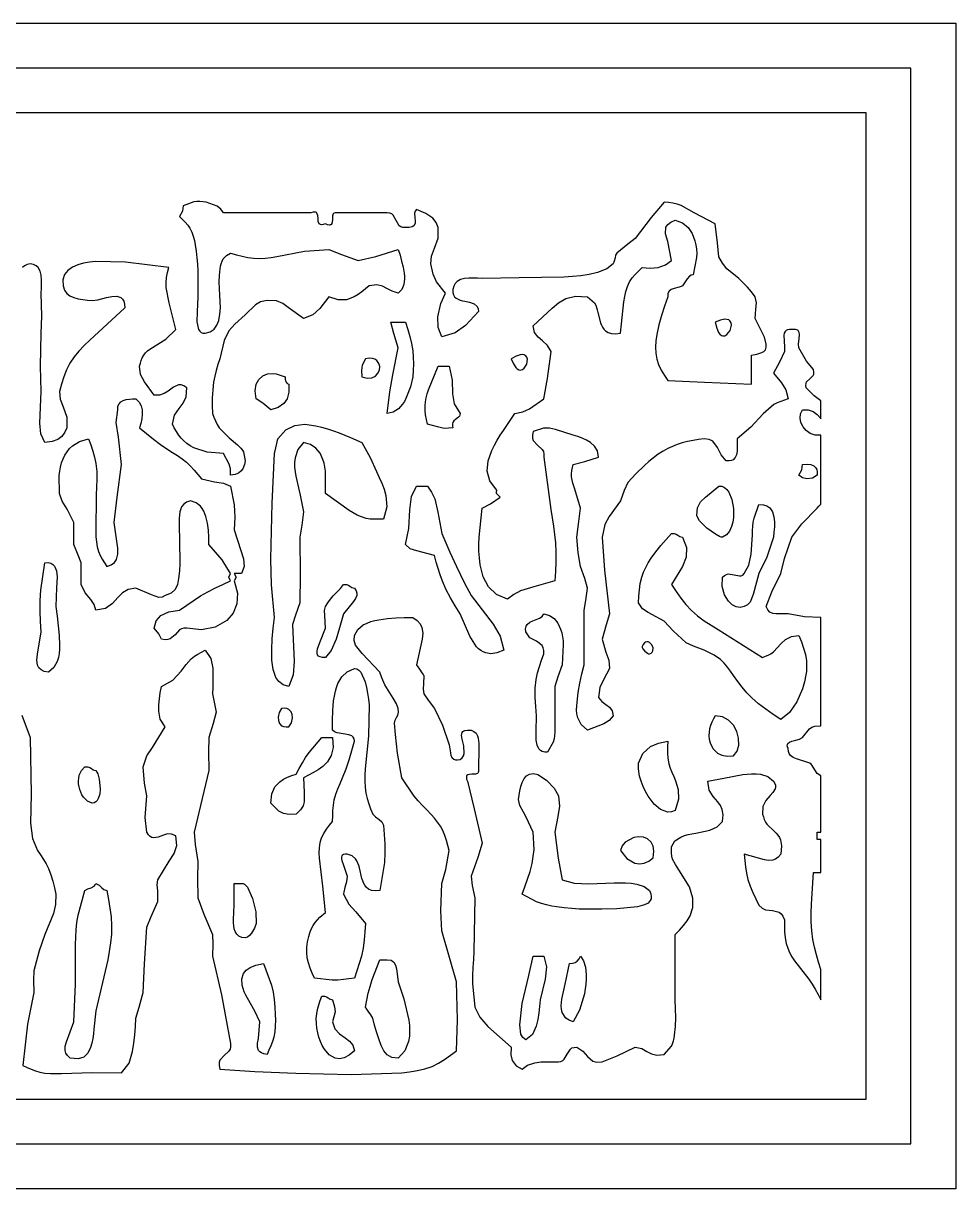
# Model space of a CAD drawing. Extents: x -1323 to 1705, y -706 to 926.
# Drawn here: x 464 to 505.6, y 18.7 to 70.7 of the extents above; entities that cross this region are included whole.
import ezdxf

# ---------------------------------------------------------------- set-up
doc = ezdxf.new("R2010")
doc.units = 0
doc.layers.add('CAMADA_1', color=7, linetype='CONTINUOUS')

msp = doc.modelspace()

# ---------------------------------------------------------------- linework, layer by layer
at = {"layer": 'CAMADA_1'}
for points in [[(375.5961, 70.6705), (505.5961, 70.6705), (505.5961, 18.6705), (375.5961, 18.6705), (375.5961, 70.6705)], [(503.5961, 20.6704), (503.5961, 68.6705), (377.596, 68.6705), (377.596, 20.6704), (503.5961, 20.6704)], [(501.5961, 22.6705), (501.5961, 66.6704), (379.596, 66.6704), (379.596, 22.6705), (501.5961, 22.6705)], [(481.0457, 57.3303), (481.148, 57.0153), (481.2421, 56.6992), (481.3199, 56.3812), (481.3731, 56.06), (481.3952, 55.7708), (481.3979, 55.4792), (481.3876, 55.1859), (481.3708, 54.8918), (481.2736, 54.4552), (481.0661, 53.9243), (480.996, 53.8001), (480.917, 53.6816), (480.8276, 53.5711), (480.7265, 53.4709), (480.5004, 53.3266), (480.233, 53.2662), (480.3512, 54.23), (480.4746, 54.9916), (480.7205, 56.1922), (480.5312, 56.8223), (480.3955, 57.3303), (481.0457, 57.3303)], [(494.8633, 57.3303), (494.9327, 57.0612), (495.0159, 56.877), (495.0767, 56.7962), (495.1401, 56.7453), (495.2044, 56.7212), (495.2996, 56.7286), (495.389, 56.7789), (495.5299, 56.9661), (495.5876, 57.1988), (495.5727, 57.3059), (495.5222, 57.3931), (495.4661, 57.4347), (495.3906, 57.4597), (495.294, 57.4649), (495.1065, 57.4286), (494.8633, 57.3303)], [(479.0949, 54.8918), (479.3403, 54.8362), (479.5437, 54.8552), (479.703, 54.9327), (479.8163, 55.0522), (479.8818, 55.197), (479.8976, 55.3509), (479.8616, 55.4974), (479.7722, 55.6198), (479.682, 55.6802), (479.5665, 55.7176), (479.4252, 55.7274), (479.2576, 55.7046), (479.1174, 55.4155), (479.0803, 55.1795), (479.0949, 54.8918)], [(485.76, 55.7046), (485.8613, 55.4712), (485.9657, 55.3161), (486.0352, 55.2511), (486.1034, 55.2135), (486.1694, 55.2001), (486.2615, 55.2192), (486.3426, 55.2761), (486.457, 55.463), (486.4843, 55.6801), (486.4564, 55.7747), (486.3961, 55.8466), (486.3361, 55.8769), (486.2592, 55.8895), (486.1641, 55.8816), (485.9854, 55.8248), (485.76, 55.7046)], [(483.4842, 53.2662), (483.475, 53.1941), (483.451, 53.1367), (483.4157, 53.0907), (483.2764, 52.9863), (483.2093, 52.9314), (483.1596, 52.8592), (483.1418, 52.7957), (483.1404, 52.7158), (483.1588, 52.6159), (482.7761, 52.5972), (482.4743, 52.6596), (482.021, 52.7785), (481.9781, 52.986), (481.9419, 53.1935), (481.9191, 53.4007), (481.9164, 53.6076), (481.934, 53.7856), (481.9678, 53.9628), (482.0141, 54.1384), (482.069, 54.312), (482.5088, 55.3794), (482.9964, 55.3794), (483.1307, 54.7477), (483.1358, 54.1381), (483.2121, 53.6858), (483.4842, 53.2662)], [(475.8437, 54.5666), (475.8412, 54.205), (475.7611, 53.921), (475.6115, 53.7065), (475.3571, 53.5318), (475.0309, 53.4288), (474.6853, 53.7202), (474.3808, 53.9163), (474.3405, 54.2736), (474.3849, 54.5625), (474.501, 54.7832), (474.675, 54.9369), (474.8935, 55.0238), (475.143, 55.0449), (475.2805, 55.0263), (475.4154, 54.9909), (475.5487, 54.9442), (475.6812, 54.8918), (475.6755, 54.795), (475.6874, 54.7159), (475.716, 54.6534), (475.7698, 54.5999), (475.8437, 54.5666)], [(473.2428, 45.7883), (473.1616, 45.951), (473.2428, 46.1135), (472.8638, 46.7359), (472.2674, 47.414), (472.2648, 47.7318), (472.2503, 48.0479), (472.2123, 48.3603), (472.139, 48.6672), (472.0962, 48.7894), (472.0436, 48.9074), (471.979, 49.0184), (471.9004, 49.1195), (471.7076, 49.2722), (471.4546, 49.3647), (471.28, 49.3108), (471.1491, 49.2211), (471.0564, 49.0995), (470.9758, 48.8664), (470.9478, 48.585), (470.9668, 47.2514), (470.971, 46.9127), (470.9691, 46.5743), (470.955, 46.2367), (470.9225, 45.9002), (470.8697, 45.6336), (470.7633, 45.4121), (470.5851, 45.2442), (470.3168, 45.1383), (470.182, 45.0647), (470.0352, 45.0543), (469.7137, 45.1617), (469.0162, 45.4632), (468.6684, 45.4059), (468.4123, 45.2565), (468.2094, 45.0542), (467.9663, 44.7812), (467.6661, 44.5657), (467.2281, 44.4877), (467.1574, 44.7354), (466.9978, 44.9565), (466.7555, 45.2515), (466.5778, 45.6258), (466.5729, 46.0373), (466.5778, 46.6011), (466.439, 46.9425), (466.2528, 47.414), (466.252, 47.8698), (466.2528, 48.3894), (465.9432, 48.9856), (465.7215, 49.3498), (465.6025, 49.6898), (465.5935, 50.4936), (465.6151, 50.684), (465.6505, 50.8726), (465.7014, 51.0577), (465.7692, 51.2378), (465.8491, 51.3997), (465.9452, 51.5525), (466.0577, 51.693), (466.1867, 51.8177), (466.5039, 52.0132), (466.9029, 52.1282), (467.0023, 51.8557), (467.0949, 51.582), (467.1737, 51.3061), (467.232, 51.0268), (467.2694, 50.677), (467.2764, 50.3226), (467.2648, 49.9662), (467.2458, 49.61), (467.2224, 47.9844), (467.2333, 47.7569), (467.2544, 47.531), (467.2923, 47.3096), (467.3536, 47.096), (467.4259, 46.925), (467.5138, 46.7597), (467.6121, 46.5982), (467.7156, 46.4386), (467.9131, 46.5111), (468.0542, 46.6149), (468.1466, 46.7459), (468.2107, 46.9829), (468.2081, 47.2551), (468.041, 48.3894), (468.1856, 49.5333), (468.3659, 50.9904), (468.2355, 52.2041), (468.1406, 52.8609), (468.2034, 53.4288), (468.2145, 53.5802), (468.2622, 53.6951), (468.3409, 53.7789), (468.4454, 53.837), (468.5817, 53.8804), (468.7235, 53.9036), (468.8689, 53.9133), (469.0162, 53.9163), (469.1688, 53.7591), (469.2568, 53.5988), (469.2927, 53.4303), (469.2972, 53.2262), (469.2734, 53.0225), (469.2308, 52.8192), (469.1788, 52.6159), (469.4858, 52.3666), (469.7959, 52.1213), (470.1122, 51.8836), (470.4379, 51.6576), (470.6521, 51.5194), (470.8661, 51.3814), (471.0747, 51.2375), (471.2727, 51.0814), (471.4536, 50.9116), (471.623, 50.7285), (471.7846, 50.5365), (471.9424, 50.3401), (472.526, 50.2085), (472.9177, 50.145), (473.2428, 50.015), (473.3986, 49.1882), (473.4192, 48.909), (473.4235, 48.6283), (473.4171, 48.3464), (473.4053, 48.0641), (473.7022, 47.1485), (473.8192, 46.7773), (473.8476, 46.4292), (473.7306, 46.1135), (473.4053, 46.1135), (473.4867, 45.951), (473.4053, 45.7883), (473.5503, 45.2473), (473.5251, 44.7674), (473.356, 44.3577), (473.0702, 44.027), (472.5533, 43.7246), (471.9395, 43.6001), (471.2922, 43.675), (471.1565, 43.6752), (471.0477, 43.6486), (470.9597, 43.6011), (470.7639, 43.3905), (470.5477, 43.2004), (470.444, 43.1687), (470.3148, 43.1625), (470.1541, 43.1876), (470.0375, 43.4284), (469.8291, 43.675), (469.9273, 44.006), (470.1228, 44.2397), (470.491, 44.4175), (470.9668, 44.4877), (471.901, 45.1274), (472.2264, 45.3099), (472.5604, 45.4775), (472.9002, 45.6354), (473.2428, 45.7883)], [(477.4693, 49.6898), (477.4823, 50.5157), (477.4688, 50.6913), (477.4454, 50.8659), (477.41, 51.0381), (477.3604, 51.2065), (477.2318, 51.4842), (477.049, 51.708), (476.8054, 51.8707), (476.494, 51.9656), (476.2399, 51.6503), (476.1174, 51.2835), (476.0954, 51.0772), (476.0961, 50.87), (476.1154, 50.6633), (476.1489, 50.4583), (476.3528, 49.6146), (476.494, 48.877), (476.4199, 48.2733), (476.3315, 47.7392), (476.3515, 46.0427), (476.3315, 44.8132), (476.1346, 44.2605), (476.0064, 43.8377), (476.0741, 42.1899), (476.0392, 41.6054), (475.8437, 41.0742), (475.5919, 41.1576), (475.3999, 41.2953), (475.2604, 41.4807), (475.1343, 41.8329), (475.0862, 42.2539), (475.08, 42.7313), (475.1021, 43.2085), (475.1431, 43.6857), (475.1936, 44.1628), (475.0667, 45.6146), (475.0309, 46.7638), (475.0926, 49.2585), (475.1936, 51.4779), (475.1933, 51.4732), (475.1943, 51.4725), (475.1952, 51.4748), (475.1969, 51.4803), (475.201, 51.4959), (475.212, 51.5403), (475.302, 51.9276), (475.3386, 52.0743), (475.35, 52.1131), (475.3561, 52.1282), (475.7016, 52.5249), (476.1049, 52.7305), (476.5547, 52.7809), (477.0391, 52.7121), (477.3046, 52.6472), (477.5667, 52.5709), (477.8259, 52.4849), (478.0826, 52.3908), (478.5907, 52.1847), (479.0949, 51.9656), (479.4656, 51.2985), (479.7452, 50.6652), (479.8697, 50.408), (479.9864, 50.1479), (480.0871, 49.8824), (480.164, 49.6084), (480.206, 49.0935), (480.0704, 48.5519), (479.8704, 48.5426), (479.6719, 48.5401), (479.4762, 48.5508), (479.2848, 48.5817), (479.0867, 48.6418), (478.8946, 48.7257), (478.7079, 48.8265), (478.526, 48.9377), (477.4693, 49.6898)], [(498.6021, 50.5026), (498.7289, 50.74), (498.7648, 50.9904), (498.964, 50.9999), (499.1331, 50.9795), (499.2676, 50.9243), (499.3428, 50.8573), (499.3937, 50.766), (499.4185, 50.6485), (499.4149, 50.5026), (499.2026, 50.3764), (498.9547, 50.3484), (498.7644, 50.3953), (498.6021, 50.5026)], [(483.9717, 45.1383), (484.951, 43.8639), (485.2731, 43.3196), (485.4348, 42.6998), (485.1272, 42.581), (484.8597, 42.5433), (484.6285, 42.5761), (484.5134, 42.6224), (484.406, 42.6866), (484.3072, 42.765), (484.2181, 42.8541), (483.9221, 43.3176), (483.4842, 44.3254), (483.2638, 44.6784), (483.0522, 45.035), (482.858, 45.399), (482.69, 45.7739), (482.5878, 46.0552), (482.4996, 46.3424), (482.4205, 46.6334), (482.3461, 46.9264), (481.5527, 47.1343), (481.2536, 47.2285), (481.0457, 47.414), (481.1884, 48.136), (481.2334, 48.9559), (481.3156, 49.5532), (481.5333, 50.015), (482.021, 50.015), (482.206, 49.7447), (482.3541, 49.4594), (482.4926, 48.8531), (482.6713, 47.9016), (483.017, 47.0712), (483.3216, 46.4386), (483.6796, 45.6923), (483.9717, 45.1383)], [(494.0505, 48.7144), (494.0716, 49.0532), (494.2098, 49.3111), (494.4263, 49.5209), (495.0259, 50.015), (495.1587, 50.0115), (495.2783, 49.9616), (495.3839, 49.8711), (495.4748, 49.7461), (495.6103, 49.4166), (495.6794, 49.0209), (495.6886, 48.8188), (495.6798, 48.6165), (495.6504, 48.4172), (495.5977, 48.2239), (495.4998, 48.0086), (495.3639, 47.8423), (495.1884, 47.7392), (495.1763, 47.7373), (495.1607, 47.7383), (495.1294, 47.7458), (495.0551, 47.7754), (494.8782, 47.8728), (494.4973, 48.1465), (494.1688, 48.4747), (494.0887, 48.5996), (494.0505, 48.7144)], [(496.1637, 46.1135), (496.3678, 46.4957), (496.469, 46.9806), (496.5273, 47.8437), (496.5344, 48.0334), (496.5451, 48.2229), (496.5646, 48.4108), (496.5979, 48.5957), (496.8139, 49.2022), (497.0156, 49.1883), (497.1749, 49.1352), (497.2962, 49.0488), (497.4178, 48.8696), (497.4809, 48.6484), (497.5051, 48.4232), (497.505, 48.1962), (497.4886, 47.968), (497.4642, 47.7392), (497.1712, 46.8519), (496.8139, 46.1135), (496.5646, 45.1883), (496.4212, 44.8386), (496.3114, 44.7203), (496.1637, 44.6504), (495.986, 44.5991), (495.8, 44.6265), (495.6178, 44.724), (495.4514, 44.8826), (495.2753, 45.1738), (495.178, 45.5369), (495.1884, 45.951), (495.2746, 46.0315), (495.3618, 46.0792), (495.4494, 46.1003), (495.7096, 46.0657), (495.9527, 46.0144), (496.0275, 46.0225), (496.0979, 46.0535), (496.1637, 46.1135)], [(496.9765, 42.3747), (497.1059, 42.4249), (497.232, 42.4794), (497.3515, 42.5424), (497.4611, 42.6183), (497.808, 42.9995), (498.0084, 43.1807), (498.2625, 43.3079), (498.6021, 43.3499), (498.7108, 43.0724), (498.8093, 42.7935), (498.8873, 42.5116), (498.9346, 42.2253), (498.9442, 42.0692), (498.9429, 41.912), (498.9315, 41.7542), (498.911, 41.5965), (498.8459, 41.2834), (498.7548, 40.9775), (498.5053, 40.3924), (498.1764, 39.9201), (497.7893, 39.611), (497.4513, 39.8331), (497.1201, 40.0624), (496.8021, 40.3057), (496.5042, 40.5702), (496.282, 40.8021), (496.0729, 41.0478), (495.8724, 41.3026), (495.6762, 41.562), (495.5456, 41.7574), (495.4092, 41.9469), (495.2611, 42.1243), (495.0954, 42.2837), (494.8126, 42.4798), (494.3756, 42.6998), (493.9031, 42.8776), (493.5627, 43.0249), (492.9937, 43.5672), (492.5875, 44.0004), (491.8744, 44.3772), (491.627, 44.5504), (491.4496, 44.8132), (491.4613, 45.1035), (491.4818, 45.3915), (491.5202, 45.675), (491.5853, 45.9517), (491.6644, 46.1746), (491.764, 46.3909), (491.8801, 46.6004), (492.0088, 46.8027), (492.2178, 47.0922), (492.4413, 47.369), (492.6745, 47.6374), (492.9124, 47.9016), (493.0368, 47.9045), (493.1268, 47.8732), (493.1995, 47.8244), (493.2862, 47.768), (493.4002, 47.7392), (493.5831, 47.2793), (493.5645, 46.8427), (493.4122, 46.4354), (492.9124, 45.6258), (493.1179, 45.3188), (493.3305, 45.019), (493.5572, 44.7336), (493.805, 44.4698), (494.08, 44.2312), (494.3758, 44.0143), (494.6849, 43.8118), (494.9997, 43.6163), (496.9765, 42.3747)], [(465.1147, 41.7243), (464.9234, 41.7533), (464.7824, 41.8164), (464.6855, 41.9094), (464.6265, 42.0278), (464.5956, 42.2558), (464.6195, 42.5201), (464.7898, 43.5126), (464.763, 43.9789), (464.7446, 44.4446), (464.7431, 44.9091), (464.7669, 45.3719), (464.9523, 46.6011), (465.0989, 46.6083), (465.218, 46.5831), (465.3119, 46.5284), (465.3834, 46.4478), (465.4664, 46.237), (465.4966, 45.9678), (465.4788, 45.4794), (465.4401, 44.6504), (465.5007, 44.2214), (465.5536, 43.7915), (465.5911, 43.3597), (465.6055, 42.9251), (465.602, 42.7408), (465.5881, 42.5574), (465.5586, 42.3764), (465.5087, 42.1995), (465.3572, 41.9232), (465.1147, 41.7243)], [(477.4693, 43.675), (477.4507, 44.2535), (477.4388, 44.4732), (477.4693, 44.6504), (477.5815, 44.8126), (477.6974, 44.9714), (477.8209, 45.1234), (477.9557, 45.2651), (478.1504, 45.4519), (478.2821, 45.6258), (478.4063, 45.6287), (478.4963, 45.5972), (478.5691, 45.5486), (478.6557, 45.4922), (478.7698, 45.4632), (478.8387, 45.3493), (478.8704, 45.2429), (478.8702, 45.143), (478.8212, 45.0026), (478.7294, 44.8697), (478.2821, 44.3254), (478.1029, 43.6918), (477.957, 43.1876), (477.7234, 42.6812), (477.4693, 42.3747), (477.3381, 42.3753), (477.2386, 42.3957), (477.1675, 42.4339), (477.1222, 42.488), (477.098, 42.5651), (477.0978, 42.6572), (477.1174, 42.7611), (477.2173, 43.0387), (477.4693, 43.675)], [(486.41, 43.5126), (486.4034, 43.6547), (486.4273, 43.7663), (486.4768, 43.8522), (486.5875, 43.9447), (486.7269, 44.0086), (487.0218, 44.1202), (487.1427, 44.2025), (487.2229, 44.3254), (487.4702, 44.25), (487.6768, 44.1079), (487.8423, 43.9025), (487.9662, 43.6373), (488.0171, 43.4679), (488.053, 43.2945), (488.0758, 43.1186), (488.0872, 42.9417), (488.0357, 42.0493), (487.8431, 41.5081), (487.7106, 41.0742), (487.7156, 39.204), (487.7114, 39.0478), (487.701, 38.893), (487.6787, 38.7417), (487.6392, 38.596), (487.3857, 38.1481), (487.256, 38.1494), (487.1495, 38.1756), (487.0641, 38.2242), (486.9979, 38.2929), (486.9169, 38.4678), (486.8812, 38.688), (486.8819, 39.0862), (486.8978, 39.7737), (486.8607, 40.1845), (486.8367, 40.5933), (486.839, 40.9985), (486.8806, 41.3981), (486.9416, 41.6863), (487.0236, 41.9716), (487.1197, 42.2548), (487.2229, 42.5371), (487.2228, 42.686), (487.1936, 42.8058), (487.1403, 42.9015), (486.8862, 43.0945), (486.5973, 43.2527), (486.41, 43.5126)], [(491.9372, 42.5371), (492.0063, 42.5688), (492.0548, 42.6129), (492.0846, 42.6663), (492.0927, 42.8052), (492.0366, 42.9427), (491.9373, 43.0448), (491.8781, 43.0722), (491.8161, 43.0781), (491.7606, 43.062), (491.707, 43.0225), (491.6568, 42.957), (491.6121, 42.8622), (491.6088, 42.8443), (491.6107, 42.8243), (491.6358, 42.7658), (491.7308, 42.6531), (491.8477, 42.5636), (491.8933, 42.5419), (491.9178, 42.5359), (491.9372, 42.5371)], [(478.7698, 38.6359), (478.7539, 38.7418), (478.7109, 38.8206), (478.6453, 38.877), (478.5147, 38.9292), (478.359, 38.9565), (477.9986, 39.0058), (477.8817, 39.0498), (477.7945, 39.1235), (477.7894, 39.5635), (477.799, 40.0018), (477.8138, 40.2199), (477.8377, 40.4369), (477.8726, 40.6527), (477.9202, 40.8671), (477.9698, 41.0389), (478.0322, 41.2063), (478.1107, 41.3655), (478.2087, 41.5133), (478.4495, 41.74), (478.7698, 41.8871), (478.8748, 41.8663), (478.9682, 41.8067), (479.0507, 41.7136), (479.2398, 41.2872), (479.303, 41.0329), (479.3507, 40.7768), (479.388, 40.5194), (479.4201, 40.2614), (479.3912, 38.8653), (479.2522, 37.401), (479.2343, 37.1279), (479.228, 36.8549), (479.2395, 36.584), (479.2747, 36.3169), (479.3303, 36.0796), (479.4043, 35.846), (479.4904, 35.6147), (479.5827, 35.3847), (479.7065, 35.2636), (479.8753, 35.144), (479.9959, 35.0342), (480.0704, 34.8969), (480.0976, 34.4774), (480.1171, 34.0585), (480.1213, 33.6406), (480.1023, 33.2242), (479.9077, 31.9708), (479.7015, 31.9576), (479.5343, 31.9834), (479.4008, 32.0429), (479.2959, 32.1311), (479.2305, 32.2165), (479.1786, 32.3116), (479.1372, 32.4131), (479.1035, 32.5177), (478.9881, 32.9814), (478.9577, 33.0883), (478.9206, 33.1931), (478.8737, 33.2933), (478.8139, 33.3864), (478.6623, 33.5242), (478.4448, 33.5963), (478.3503, 33.5972), (478.2797, 33.5832), (478.2306, 33.5558), (478.2007, 33.5162), (478.1869, 33.4593), (478.1906, 33.3911), (478.2082, 33.3136), (478.2859, 33.1056), (478.4448, 32.6212), (478.4062, 32.3603), (478.3421, 32.1101), (478.29, 31.8992), (478.2806, 31.8376), (478.2802, 31.8207), (478.2821, 31.8084), (478.5153, 31.3592), (478.8273, 31.019), (479.2576, 30.5078), (479.233, 30.1376), (479.2008, 29.7691), (479.1533, 29.4039), (479.0828, 29.0437), (478.7698, 28.0694), (478.521, 28.0327), (478.2723, 28.0014), (478.0236, 27.9809), (477.7752, 27.9768), (476.9818, 28.0694), (476.8804, 28.2921), (476.7872, 28.5165), (476.7103, 28.744), (476.6581, 28.9762), (476.6368, 29.2095), (476.6437, 29.4461), (476.6754, 29.6832), (476.7285, 29.9181), (476.78, 30.0883), (476.8436, 30.253), (476.9213, 30.4093), (477.0153, 30.5544), (477.2272, 30.7866), (477.4693, 30.9956), (477.3537, 32.1667), (477.2009, 33.4207), (477.1941, 33.6542), (477.2041, 33.8866), (477.2374, 34.1131), (477.3008, 34.329), (477.3943, 34.5241), (477.5134, 34.7086), (477.6497, 34.8859), (477.7945, 35.0596), (477.7966, 35.3033), (477.8052, 35.5454), (477.827, 35.7846), (477.8685, 36.0192), (477.9405, 36.2682), (478.0335, 36.5125), (478.1372, 36.7546), (478.2415, 36.9969), (478.3962, 37.4004), (478.5315, 37.8092), (478.6539, 38.2217), (478.7698, 38.6359)], [(475.5186, 40.0987), (475.4046, 39.9238), (475.3597, 39.7048), (475.3734, 39.5585), (475.4255, 39.429), (475.5192, 39.3307), (475.6063, 39.2897), (475.7141, 39.2733), (475.8437, 39.2859), (475.9577, 39.4609), (476.0026, 39.6799), (475.9889, 39.826), (475.9368, 39.9556), (475.8431, 40.0539), (475.7561, 40.0949), (475.6482, 40.1113), (475.5186, 40.0987)], [(495.6762, 37.9853), (495.8388, 38.1972), (495.9148, 38.4672), (495.9097, 38.7678), (495.8291, 39.0718), (495.6787, 39.3517), (495.4639, 39.5804), (495.1902, 39.7301), (494.8633, 39.7737), (494.7893, 39.6322), (494.7203, 39.4891), (494.6612, 39.3428), (494.6169, 39.1916), (494.592, 39.0374), (494.5865, 38.8803), (494.601, 38.7235), (494.6356, 38.5703), (494.7605, 38.3054), (494.9713, 38.1035), (495.1626, 38.0157), (495.397, 37.974), (495.6762, 37.9853)], [(477.3067, 38.7981), (477.7945, 38.7981), (477.8109, 38.3494), (477.7303, 37.9977), (477.5714, 37.7242), (477.3534, 37.5098), (477.1528, 37.364), (476.9399, 37.2361), (476.719, 37.1202), (476.494, 37.0102), (476.5294, 36.359), (476.5313, 35.9309), (476.4773, 35.7505), (476.3625, 35.5748), (476.1689, 35.3847), (475.8476, 35.3668), (475.5957, 35.4184), (475.3957, 35.5219), (475.0309, 35.8724), (475.076, 36.2824), (475.2194, 36.5942), (475.4418, 36.8269), (475.6079, 36.9379), (475.7875, 37.0278), (475.9759, 37.1037), (476.1689, 37.1726), (476.3042, 37.4214), (476.4434, 37.6674), (476.5905, 37.9077), (476.7494, 38.1396), (477.3067, 38.7981)], [(492.75, 38.6359), (492.7381, 38.3799), (492.7355, 38.1259), (492.7514, 37.876), (492.795, 37.6321), (492.8549, 37.4397), (492.9302, 37.2506), (493.012, 37.0625), (493.0915, 36.8734), (493.2089, 36.4858), (493.2232, 36.0562), (493.0752, 35.5469), (492.9109, 35.485), (492.7477, 35.4744), (492.4309, 35.5851), (492.1375, 35.8354), (491.8795, 36.1818), (491.758, 36.3953), (491.6532, 36.6177), (491.5652, 36.8478), (491.4938, 37.0841), (491.4383, 37.4043), (491.4496, 37.6603), (491.6423, 38.087), (491.9844, 38.3957), (492.3381, 38.5536), (492.75, 38.6359)], [(467.0656, 35.8724), (466.8503, 35.9676), (466.6785, 36.1359), (466.6083, 36.2444), (466.5519, 36.3604), (466.5088, 36.482), (466.4785, 36.6076), (466.4609, 36.7351), (466.4564, 36.8636), (466.466, 36.9917), (466.4906, 37.1181), (466.5842, 37.3349), (466.7404, 37.498), (466.8646, 37.5008), (466.9546, 37.4693), (467.0273, 37.4205), (467.114, 37.3641), (467.2281, 37.3353), (467.3121, 37.1773), (467.3774, 36.9463), (467.4199, 36.5169), (467.3993, 36.2795), (467.3379, 36.0769), (467.2897, 35.9962), (467.2288, 35.9333), (467.1544, 35.891), (467.0656, 35.8724)], [(490.4741, 31.1579), (489.8035, 31.1409), (489.1338, 31.1392), (488.7995, 31.1489), (488.4658, 31.1681), (488.1327, 31.1989), (487.8003, 31.243), (487.5685, 31.2832), (487.3389, 31.3337), (487.1134, 31.3972), (486.8938, 31.4763), (486.2476, 31.8084), (486.373, 32.1457), (486.4929, 32.4847), (486.6015, 32.8273), (486.6932, 33.1751), (486.7858, 33.8013), (486.7354, 34.5718), (486.6404, 34.8019), (486.5407, 35.0298), (486.4314, 35.2536), (486.3078, 35.4712), (486.1429, 35.7679), (486.0851, 36.0347), (486.1126, 36.2319), (486.1465, 36.4267), (486.1931, 36.617), (486.2588, 36.8005), (486.3454, 36.9673), (486.45, 37.0956), (486.5728, 37.1726), (486.7504, 37.1933), (486.9436, 37.1457), (487.337, 36.9008), (487.6733, 36.5479), (487.8732, 36.1974), (487.9241, 35.7354), (487.8395, 35.281), (487.7106, 34.5718), (487.8506, 33.4186), (488.0357, 32.4584), (488.5748, 32.3092), (489.233, 32.2794), (490.3566, 32.3213), (490.6117, 32.3253), (490.8669, 32.3197), (491.121, 32.2987), (491.3732, 32.2565), (491.6898, 32.1483), (491.9372, 31.9708), (491.9863, 31.832), (492.0067, 31.7123), (492.0005, 31.6101), (491.9698, 31.5238), (491.8691, 31.4102), (491.7156, 31.3298), (491.3919, 31.2522), (490.4741, 31.1579)], [(490.6368, 33.759), (490.9153, 33.4063), (491.2815, 33.2019), (491.4837, 33.1707), (491.6911, 33.1949), (491.8983, 33.2806), (492.0997, 33.4339), (492.129, 33.7242), (492.093, 33.9575), (492.003, 34.1367), (491.8514, 34.2769), (491.6619, 34.3559), (491.4508, 34.3775), (491.2343, 34.3454), (490.8495, 34.1362), (490.7135, 33.9667), (490.6368, 33.759)], [(467.7156, 31.9708), (467.792, 31.5814), (467.8595, 31.1917), (467.9091, 30.8015), (467.9318, 30.4105), (467.9219, 30.0263), (467.8846, 29.6419), (467.827, 29.2583), (467.7562, 28.8762), (467.2281, 26.6061), (467.1376, 25.7898), (467.1169, 25.5813), (467.091, 25.3738), (467.053, 25.1692), (466.9959, 24.9695), (466.8735, 24.7206), (466.6916, 24.5445), (466.4353, 24.4618), (466.0901, 24.4932), (465.9665, 24.6062), (465.8898, 24.7221), (465.8538, 24.8413), (465.861, 25.0269), (465.9218, 25.2218), (466.2528, 26.1188), (466.3152, 27.7938), (466.3267, 29.5659), (466.3357, 29.8943), (466.3536, 30.2221), (466.3852, 30.5479), (466.4351, 30.8705), (466.7404, 31.9708), (466.8659, 32.0484), (467.0176, 32.1001), (467.1525, 32.1683), (467.2003, 32.222), (467.2281, 32.2957), (467.3751, 32.2153), (467.489, 32.1016), (467.5863, 32.0201), (467.7156, 31.9708)], [(474.3808, 30.5078), (474.311, 30.2996), (474.1758, 30.0667), (474.0875, 29.9637), (473.992, 29.8898), (473.8931, 29.8573), (473.7362, 29.8834), (473.6122, 29.9424), (473.5179, 30.031), (473.4497, 30.1457), (473.4051, 30.272), (473.3792, 30.4043), (473.3678, 30.54), (473.3663, 30.6767), (473.4069, 31.3319), (473.4053, 32.2957), (473.7306, 32.2957), (473.7978, 32.2933), (473.8649, 32.2611), (473.9958, 32.1208), (474.2235, 31.6264), (474.3673, 31.0196), (474.3808, 30.5078)], [(474.7058, 28.7196), (475.0704, 27.7547), (475.1427, 27.4334), (475.1907, 27.1062), (475.2197, 26.7745), (475.235, 26.4402), (475.2394, 26.1838), (475.2331, 25.9286), (475.2099, 25.6765), (475.1641, 25.4294), (475.1069, 25.2319), (475.0354, 25.0379), (474.9542, 24.8461), (474.8683, 24.6555), (474.7303, 24.6864), (474.6227, 24.7278), (474.5426, 24.7795), (474.4867, 24.8406), (474.4349, 24.9893), (474.4417, 25.1695), (474.4815, 25.377), (474.5434, 26.1188), (474.3208, 26.5921), (473.9907, 27.1648), (473.9168, 27.3061), (473.8507, 27.451), (473.7957, 27.6), (473.7549, 27.7535), (473.7355, 28.0277), (473.8153, 28.2744), (473.9362, 28.4187), (474.1199, 28.543), (474.374, 28.6442), (474.7058, 28.7196)], [(479.2576, 26.7688), (479.32, 27.0803), (479.3871, 27.3902), (479.4635, 27.6972), (479.554, 27.9997), (479.9077, 28.8823), (480.233, 28.8823), (480.4114, 28.8669), (480.5287, 28.7837), (480.5995, 28.6491), (480.6389, 28.4797), (480.7205, 27.9067), (480.9666, 27.1424), (481.192, 26.1842), (481.2196, 25.9468), (481.2303, 25.7082), (481.2192, 25.4699), (481.1818, 25.2339), (481.0209, 24.8246), (480.7205, 24.4932), (480.4393, 24.5303), (480.2298, 24.6461), (480.0757, 24.8279), (479.9614, 25.0631), (479.8495, 25.3619), (479.7524, 25.6656), (479.6651, 25.9725), (479.5827, 26.2811), (479.4916, 26.4287), (479.3802, 26.5892), (479.2867, 26.7226), (479.2638, 26.757), (479.2589, 26.7655), (479.2576, 26.7688)], [(486.2476, 26.9315), (486.544, 28.1829), (486.7354, 29.0445), (487.2229, 29.0445), (487.3306, 28.5627), (487.272, 28.014), (487.0603, 27.0939), (487.0319, 26.802), (486.997, 26.51), (486.949, 26.2178), (486.8815, 25.9253), (486.7163, 25.5489), (486.41, 25.306), (486.2801, 25.416), (486.1983, 25.572), (486.1456, 25.9829), (486.2476, 26.9315)], [(488.8485, 29.0445), (488.9903, 28.8348), (489.076, 28.5578), (489.1114, 28.2312), (489.1114, 28.015), (489.0961, 27.7987), (489.0683, 27.5828), (489.0307, 27.3677), (488.8154, 26.6377), (488.5235, 26.1188), (488.343, 26.184), (488.2057, 26.2773), (488.0423, 26.5358), (488.0071, 26.6783), (487.9952, 26.8253), (488.0012, 26.9742), (488.0197, 27.1226), (488.1703, 27.7935), (488.3609, 28.7196), (488.5029, 28.7292), (488.6189, 28.765), (488.7113, 28.8243), (488.7929, 28.9215), (488.8485, 29.0445)], [(477.7945, 26.1188), (477.8969, 25.7963), (478.1031, 25.5776), (478.3528, 25.4024), (478.5407, 25.2565), (478.6893, 25.0715), (478.7698, 24.8182), (478.5339, 24.6232), (478.31, 24.509), (478.0995, 24.4683), (477.9041, 24.4938), (477.6428, 24.6399), (477.4242, 24.8928), (477.3269, 25.0622), (477.2482, 25.2414), (477.1855, 25.4281), (477.1364, 25.6198), (477.0962, 25.833), (477.0721, 26.0477), (477.0668, 26.2621), (477.0831, 26.4745), (477.1198, 26.6731), (477.173, 26.869), (477.2371, 27.0633), (477.3067, 27.2566), (477.431, 27.2594), (477.521, 27.228), (477.5937, 27.1793), (477.6803, 27.1229), (477.7945, 27.0939), (477.8829, 26.7807), (477.9024, 26.5613), (477.7945, 26.1188)]]:
    msp.add_lwpolyline(points, close=True, dxfattribs=at)
msp.add_lwpolyline([(463.9299, 39.7945), (464.302, 38.7981), (464.3395, 36.2741), (464.3195, 34.9828), (464.4056, 34.2956), (464.6272, 33.759), (464.7627, 33.5623), (464.8933, 33.3634), (465.0141, 33.1603), (465.12, 32.9507), (465.2271, 32.6769), (465.311, 32.393), (465.3794, 32.1024), (465.4401, 31.8084), (465.4341, 31.3542), (465.3368, 30.9533), (464.9523, 30.02), (464.7022, 29.2897), (464.4644, 28.3945), (464.454, 27.9691), (464.4644, 27.419), (464.1812, 26.0052), (463.9769, 24.1678), (464.1603, 24.0829), (464.3449, 24.0028), (464.5319, 23.9324), (464.7225, 23.8763), (464.9593, 23.8322), (465.201, 23.8101), (465.4454, 23.8039), (465.6905, 23.8073), (467.0613, 23.8581), (468.3659, 23.8427), (468.7084, 24.2708), (468.8677, 24.7852), (468.9265, 25.1598), (468.9667, 25.5339), (468.9945, 25.9076), (469.0162, 26.2811), (469.1612, 26.7691), (469.3413, 27.419), (469.4042, 28.7047), (469.504, 30.3451), (469.7033, 30.8188), (469.9916, 31.4829), (469.9942, 31.956), (469.9698, 32.2353), (469.9916, 32.4584), (470.5028, 33.2855), (470.7164, 33.6218), (470.8377, 33.9877), (470.8044, 34.4091), (470.6029, 34.4958), (470.4192, 34.4991), (470.25, 34.451), (470.0161, 34.3534), (469.796, 34.322), (469.7236, 34.3452), (469.6511, 34.3918), (469.578, 34.466), (469.504, 34.5718), (469.4363, 35.2262), (469.504, 36.1974), (469.4005, 36.7685), (469.3413, 37.498), (469.5045, 37.9825), (469.7515, 38.362), (470.3168, 39.2859), (470.104, 39.6211), (470.0361, 39.9811), (470.0365, 40.2574), (470.0618, 40.5311), (470.1038, 40.8031), (470.1541, 41.0742), (470.6609, 41.3542), (471.0371, 41.7648), (471.2515, 42.0537), (471.4884, 42.3149), (471.6287, 42.4264), (471.7809, 42.5249), (471.9409, 42.6145), (472.1049, 42.6998), (472.3525, 42.3246), (472.4416, 41.8904), (472.4561, 41.6029), (472.4556, 41.3173), (472.4453, 41.033), (472.43, 40.7492), (472.5095, 40.3867), (472.5925, 39.9364), (472.4676, 39.4291), (472.2674, 38.7981), (472.2582, 38.1575), (472.2674, 37.3353), (471.9722, 36.0813), (471.6171, 34.5718), (471.6629, 34.0352), (471.7797, 33.2712), (471.7704, 32.5177), (471.7797, 31.6457), (472.0476, 30.9246), (472.43, 30.02), (472.4491, 29.5835), (472.43, 29.0445), (472.8325, 27.3162), (473.2428, 25.1433), (473.2429, 25.0076), (473.2163, 24.8988), (473.1688, 24.8109), (472.9581, 24.6152), (472.768, 24.3989), (472.7363, 24.2952), (472.7301, 24.166), (472.7552, 24.0054), (472.7552, 24.0054), (474.3157, 23.9048), (476.1558, 23.8191), (478.6211, 23.7719), (480.8833, 23.8427), (481.2314, 23.8874), (481.5751, 23.9429), (481.9099, 24.0202), (482.2314, 24.13), (482.5175, 24.2688), (482.792, 24.4361), (483.0587, 24.6224), (483.3216, 24.8182), (483.3651, 26.1997), (483.3216, 27.9067), (483.039, 28.8777), (482.6713, 30.1827), (482.6199, 31.0686), (482.6713, 32.2957), (482.8458, 32.9198), (482.9964, 33.759), (482.9403, 33.9877), (482.8783, 34.2136), (482.8044, 34.4339), (482.7128, 34.646), (482.6041, 34.84), (482.4776, 35.0247), (482.3374, 35.2012), (482.1876, 35.3704), (481.9946, 35.5722), (481.7996, 35.7702), (481.6089, 35.9706), (481.4289, 36.1792), (480.8833, 37.0102), (480.6817, 38.1109), (480.5953, 38.9341), (480.5579, 39.4486), (480.5842, 39.5811), (480.6478, 39.695), (480.703, 39.7989), (480.7348, 39.9275), (480.7205, 40.0987), (480.6408, 40.3001), (480.5004, 40.5517), (480.1188, 41.152), (479.9967, 41.4678), (479.9077, 41.7243), (479.1075, 42.552), (478.8141, 42.9249), (478.7525, 43.1272), (478.7698, 43.3499), (478.9145, 43.6276), (479.1618, 43.8296), (479.3282, 43.9113), (479.5019, 43.9738), (479.6807, 44.021), (479.8624, 44.0571), (480.2375, 44.1093), (480.6144, 44.1394), (480.9923, 44.1548), (481.3708, 44.1628), (481.5655, 44.0198), (481.6985, 43.8681), (481.7786, 43.7083), (481.818, 43.4554), (481.7865, 43.1892), (481.5334, 42.0485), (481.5346, 42.0458), (481.5399, 42.0368), (481.5643, 42.0001), (481.6632, 41.8593), (481.7776, 41.6954), (481.8278, 41.6192), (481.8469, 41.5872), (481.8547, 41.5722), (481.8585, 41.562), (481.8522, 41.2026), (481.8291, 40.9647), (481.8585, 40.7492), (482.0503, 40.4698), (482.3461, 40.0987), (482.696, 39.3484), (482.9964, 38.4731), (483.0511, 38.1193), (483.0755, 38.0013), (483.1207, 37.9017), (483.1969, 37.8313), (483.2701, 37.8062), (483.3647, 37.8024), (483.4842, 37.823), (483.5779, 37.8983), (483.6378, 37.9874), (483.6693, 38.0876), (483.648, 38.4264), (483.5749, 38.7262), (483.5502, 38.8929), (483.5732, 39.0252), (483.6012, 39.0651), (483.6425, 39.0968), (483.6986, 39.1194), (483.8139, 39.1342), (483.9717, 39.1235), (484.1, 39.0757), (484.1935, 38.993), (484.257, 38.8805), (484.2915, 38.7686), (484.3096, 38.6521), (484.3165, 38.5328), (484.3176, 38.4125), (484.2969, 37.3353), (484.3005, 37.2859), (484.2937, 37.247), (484.2779, 37.217), (484.2543, 37.1951), (484.2129, 37.176), (484.1626, 37.166), (484.013, 37.1618), (483.8968, 37.1574), (483.8344, 37.143), (483.7879, 37.1127), (483.7716, 37.0884), (483.762, 37.0572), (483.7603, 37.0184), (483.7737, 36.9439), (483.8091, 36.8475), (484.116, 35.6186), (484.4594, 34.0841), (484.2698, 33.4531), (483.9717, 32.6212), (484.0242, 32.2036), (484.1345, 31.6457), (484.0994, 29.2606), (484.0775, 28.9011), (484.056, 28.5417), (484.042, 28.1825), (484.0425, 27.8236), (484.1345, 26.7688), (484.3556, 26.3223), (484.7136, 25.909), (485.76, 24.9806), (485.7457, 24.6445), (485.8102, 24.3873), (485.9872, 24.1546), (486.2476, 24.0054), (486.4934, 24.1888), (486.8213, 24.29), (487.0839, 24.3238), (487.3468, 24.3374), (487.61, 24.3373), (487.8732, 24.3305), (487.9774, 24.3482), (488.0592, 24.3883), (488.1231, 24.4464), (488.2562, 24.6791), (488.401, 24.9), (488.474, 24.9487), (488.5675, 24.9772), (488.686, 24.9806), (488.9622, 24.8099), (489.1634, 24.5639), (489.4103, 24.3639), (489.5888, 24.3188), (489.824, 24.3305), (490.4837, 24.6006), (491.2869, 24.9806), (491.585, 24.9211), (491.8204, 24.7989), (492.0199, 24.6949), (492.2621, 24.6338), (492.5875, 24.6555), (492.9115, 25.0249), (492.9648, 25.1389), (493.0039, 25.2606), (493.0321, 25.3872), (493.0529, 25.5162), (493.0917, 25.9135), (493.102, 26.3084), (493.0934, 26.7015), (493.0752, 27.0939), (493.08, 28.423), (493.0752, 30.02), (493.2675, 30.2129), (493.4502, 30.4118), (493.6133, 30.6229), (493.7471, 30.8522), (493.8656, 31.2184), (493.8634, 31.6357), (493.7253, 32.1335), (493.2466, 32.8944), (493.0867, 33.1296), (492.9652, 33.3777), (492.9334, 33.5077), (492.9175, 33.6427), (492.9123, 33.7812), (492.9124, 33.9214), (493.0711, 34.1895), (493.3254, 34.362), (493.4896, 34.4259), (493.6581, 34.4732), (493.8292, 34.5093), (494.0014, 34.5395), (494.6246, 34.6674), (494.9565, 34.8134), (495.1884, 35.0596), (495.2164, 35.3558), (495.1815, 35.589), (495.0997, 35.7754), (494.9873, 35.9312), (494.7727, 36.1717), (494.5964, 36.4506), (494.5381, 36.8475), (495.2464, 36.9845), (496.091, 37.1492), (496.2899, 37.1738), (496.4899, 37.187), (496.6904, 37.1847), (496.8908, 37.1632), (497.2171, 37.0577), (497.4642, 36.8475), (497.5223, 36.7549), (497.5509, 36.6687), (497.5538, 36.5876), (497.5349, 36.5102), (497.4415, 36.3515), (497.3157, 36.2113), (497.1282, 35.9908), (496.9912, 35.7238), (496.9765, 35.3847), (497.0142, 35.2627), (497.0563, 35.1439), (497.1072, 35.0316), (497.1714, 34.9292), (497.5065, 34.614), (497.5908, 34.5301), (497.6665, 34.4396), (497.7305, 34.342), (497.7797, 34.237), (497.8301, 33.9623), (497.7893, 33.5963), (497.6708, 33.4634), (497.5524, 33.3756), (497.4332, 33.3268), (497.2507, 33.3126), (497.0609, 33.3502), (496.1637, 33.5963), (496.1879, 33.3101), (496.2185, 33.0257), (496.2618, 32.7449), (496.3243, 32.4694), (496.4198, 32.1747), (496.5384, 31.8864), (496.6723, 31.6024), (496.8139, 31.3206), (496.9555, 31.1848), (497.1091, 31.1188), (497.4284, 31.0875), (497.7252, 31.0102), (497.8109, 30.9367), (497.887, 30.826), (497.952, 30.6702), (497.9511, 30.4006), (497.959, 30.1328), (497.9844, 29.8686), (498.0362, 29.6099), (498.1019, 29.4065), (498.1875, 29.209), (498.2901, 29.0186), (498.4069, 28.8364), (499.0472, 28.0202), (499.1942, 27.7989), (499.3289, 27.5688), (499.4554, 27.3328), (499.5777, 27.0939), (499.5777, 28.4437), (499.4751, 28.7776), (499.3784, 29.1125), (499.2937, 29.4495), (499.2269, 29.7897), (499.1782, 30.1787), (499.1544, 30.5713), (499.1502, 30.9657), (499.1601, 31.3603), (499.2523, 32.7835), (499.5777, 32.7835), (499.5777, 34.2468), (499.4149, 34.2468), (499.4149, 34.5718), (499.5777, 34.5718), (499.5777, 37.0894), (499.4223, 37.1896), (499.3053, 37.3569), (499.1892, 37.5544), (499.1416, 37.6159), (499.0899, 37.6603), (498.4861, 37.8497), (498.3427, 37.911), (498.2254, 38.0006), (498.1672, 38.0818), (498.1292, 38.1841), (498.1145, 38.3108), (498.0902, 38.3793), (498.0828, 38.4379), (498.0905, 38.4876), (498.1116, 38.5293), (498.1815, 38.5902), (498.2807, 38.634), (498.4675, 38.6847), (498.6334, 38.731), (498.7648, 38.7981), (499.0703, 39.1846), (499.1753, 39.2639), (499.3144, 39.3144), (499.5777, 39.3177), (499.5777, 44.1628), (498.8535, 44.1892), (498.1145, 44.3254), (497.5698, 44.3167), (497.4324, 44.339), (497.3096, 44.3944), (497.2093, 44.4943), (497.1392, 44.6504), (497.3963, 45.2978), (497.7893, 46.1135), (497.9545, 46.7827), (498.2771, 47.7392), (498.7301, 48.3327), (499.4149, 49.0395), (499.489, 49.1219), (499.5777, 49.2201), (499.5777, 52.2907), (499.3249, 52.297), (499.105, 52.3708), (498.9228, 52.4975), (498.784, 52.6631), (498.6935, 52.8534), (498.6565, 53.0538), (498.6786, 53.2503), (498.7648, 53.4288), (499.0174, 53.4223), (499.2373, 53.3487), (499.4194, 53.222), (499.5584, 53.0564), (499.5777, 53.0248), (499.5777, 53.8283), (499.2744, 54.0433), (498.9274, 54.404), (498.9106, 54.5156), (498.9178, 54.6032), (498.9441, 54.6718), (499.0899, 54.8104), (499.2357, 54.9491), (499.2619, 55.0176), (499.2691, 55.1053), (499.2523, 55.2169), (498.9363, 55.602), (498.6021, 56.1922), (498.5883, 56.3733), (498.6125, 56.5913), (498.6227, 56.7777), (498.6059, 56.8791), (498.5599, 56.9574), (498.5147, 56.9898), (498.4539, 57.0097), (498.3753, 57.0153), (498.2771, 57.0049), (498.1743, 57.0054), (498.0926, 56.9897), (498.0294, 56.9596), (497.983, 56.9168), (497.9435, 56.8439), (497.9246, 56.7556), (497.9351, 56.4884), (497.964, 56.24), (497.952, 56.0297), (497.7272, 55.5471), (497.4642, 55.0543), (497.8235, 54.6267), (498.0097, 54.3121), (498.1145, 53.9163), (497.9505, 53.8614), (497.7888, 53.8023), (497.6319, 53.7348), (497.4822, 53.6547), (496.9995, 53.2433), (496.4614, 52.6433), (495.8387, 52.1282), (495.8407, 51.5775), (495.8155, 51.4197), (495.7628, 51.2896), (495.6737, 51.1959), (495.5896, 51.158), (495.4829, 51.1428), (495.3509, 51.1528), (495.125, 51.4146), (494.969, 51.7464), (494.7603, 52.0252), (494.5976, 52.1064), (494.3756, 52.1282), (494.1272, 52.0955), (493.8799, 52.0582), (493.6347, 52.0116), (493.3926, 51.9513), (493.1718, 51.8797), (492.9558, 51.7934), (492.7458, 51.6934), (492.543, 51.5807), (492.3215, 51.4382), (492.1096, 51.2825), (491.9058, 51.1156), (491.7088, 50.9393), (491.3299, 50.566), (490.9618, 50.1776), (490.806, 49.8308), (490.6368, 49.3647), (490.1369, 48.6673), (489.9471, 48.3117), (489.824, 47.7392), (489.9321, 46.2724), (490.149, 44.3254), (489.9991, 43.8266), (489.824, 43.1876), (489.9844, 42.6152), (490.1176, 42.2512), (490.149, 41.8871), (489.8794, 41.3698), (489.7149, 41.0336), (489.6612, 40.5865), (489.8023, 40.4056), (489.9882, 40.2697), (490.1428, 40.1513), (490.2611, 39.9964), (490.3115, 39.7737), (490.1329, 39.5589), (489.8911, 39.4074), (489.1737, 39.1235), (488.8908, 39.3866), (488.7349, 39.6871), (488.6968, 39.8568), (488.6826, 40.0309), (488.6857, 40.2074), (488.6998, 40.3843), (488.7543, 40.8084), (488.8288, 41.2258), (488.9167, 41.6387), (489.0112, 42.0493), (489.0142, 43.0955), (489.0112, 44.4877), (489.0938, 44.9206), (489.1737, 45.4632), (489.0516, 45.9008), (488.8485, 46.4386), (488.7454, 47.0383), (488.686, 47.7392), (488.7605, 48.3164), (488.8485, 49.0395), (488.6066, 49.8799), (488.515, 50.1547), (488.4587, 50.4323), (488.4571, 50.5706), (488.4707, 50.7099), (488.4946, 50.85), (488.5235, 50.9904), (489.0436, 51.1139), (489.6612, 51.3154), (489.606, 51.5911), (489.4818, 51.8019), (489.3078, 51.96), (489.1274, 52.0699), (488.9336, 52.1564), (488.7308, 52.2275), (488.5235, 52.2907), (487.7402, 52.5496), (487.6066, 52.5799), (487.472, 52.6018), (487.3376, 52.6113), (487.2048, 52.6045), (486.7354, 52.4534), (486.7102, 52.2928), (486.7164, 52.1635), (486.7481, 52.0598), (486.9383, 51.8435), (487.1489, 51.6478), (487.1965, 51.5599), (487.2231, 51.4511), (487.2229, 51.3154), (487.5254, 48.9714), (487.586, 48.6029), (487.6453, 48.2344), (487.6967, 47.8654), (487.7336, 47.4955), (487.7522, 47.0703), (487.7499, 46.6437), (487.7337, 46.2162), (487.7106, 45.7883), (486.7755, 45.522), (486.1762, 45.3437), (485.8787, 45.1772), (485.5973, 44.9755), (485.1049, 45.1896), (484.7503, 45.5315), (484.5145, 45.979), (484.3787, 46.5106), (484.3403, 46.8155), (484.3221, 47.1224), (484.3206, 47.4303), (484.332, 47.7381), (484.4594, 49.0395), (484.8396, 49.2317), (485.2722, 49.5273), (485.1097, 49.6898), (485.1049, 49.7024), (485.1041, 49.7195), (485.1117, 49.7733), (485.1181, 49.8209), (485.1176, 49.8339), (485.115, 49.8445), (485.1097, 49.8523), (484.8027, 50.2538), (484.6916, 50.6896), (484.7368, 51.1463), (484.8988, 51.6102), (485.0123, 51.8422), (485.1387, 52.0676), (485.274, 52.2881), (485.4145, 52.5054), (485.9225, 53.2662), (486.2852, 53.3327), (486.5855, 53.4616), (487.2229, 53.9163), (487.3866, 54.8257), (487.5481, 56.0297), (487.3883, 56.2989), (487.1581, 56.4978), (486.96, 56.6639), (486.8047, 56.8727), (486.7354, 57.1675), (487.591, 57.9571), (487.8692, 58.2024), (488.2045, 58.3904), (488.6288, 58.4896), (489.1737, 58.4681), (489.4797, 58.1949), (489.5335, 58.0974), (489.5733, 57.9907), (489.6035, 57.8786), (489.6288, 57.7649), (489.7492, 57.3062), (489.7888, 57.2063), (489.8371, 57.1104), (489.8963, 57.0225), (489.9687, 56.9465), (490.086, 56.8708), (490.2333, 56.8251), (490.4154, 56.8141), (490.6368, 56.8425), (490.7881, 58.2481), (490.8272, 58.4802), (490.8784, 58.7086), (490.9489, 58.928), (491.0457, 59.1331), (491.1624, 59.3066), (491.3005, 59.4675), (491.4527, 59.6202), (491.6121, 59.7686), (491.7893, 59.7572), (491.9662, 59.7513), (492.1423, 59.7567), (492.3172, 59.7787), (492.6545, 59.8966), (492.9124, 60.0937), (492.7472, 60.9284), (492.6442, 61.2792), (492.6672, 61.5773), (492.7454, 61.6912), (492.8783, 61.7929), (493.0752, 61.8818), (493.3989, 61.7656), (493.6526, 61.5641), (493.8395, 61.2931), (493.963, 60.9683), (494.0043, 60.784), (494.0294, 60.5967), (494.0388, 60.408), (494.0328, 60.2197), (493.888, 59.4434), (493.7901, 59.4269), (493.717, 59.3881), (493.617, 59.2625), (493.4002, 58.9558), (493.3403, 58.9222), (493.2636, 58.8964), (493.0332, 58.8396), (492.9071, 58.7945), (492.8062, 58.7253), (492.7482, 58.6203), (492.75, 58.4681), (492.6081, 58.0545), (492.4743, 57.6373), (492.3567, 57.2129), (492.2633, 56.7778), (492.2223, 56.5028), (492.2018, 56.2269), (492.2097, 55.9545), (492.2542, 55.6904), (492.3395, 55.4391), (492.4579, 55.1972), (492.5985, 54.9616), (492.75, 54.7291), (494.3902, 54.6527), (496.4889, 54.5666), (496.4889, 55.8671), (496.7253, 55.9033), (496.9491, 55.9758), (497.0371, 56.0302), (497.1022, 56.1073), (497.1382, 56.2135), (497.1392, 56.3547), (497.069, 56.6625), (496.945, 56.9003), (496.6514, 57.4927), (496.6771, 57.9106), (496.7038, 58.1998), (496.6514, 58.4681), (496.4809, 58.6835), (496.3053, 58.8938), (496.1196, 59.0941), (495.9187, 59.2792), (495.3901, 59.7178), (495.1938, 59.9739), (495.0259, 60.2561), (494.9664, 60.8745), (494.8633, 61.7193), (493.9265, 62.2131), (493.3501, 62.547), (493.1681, 62.6067), (492.9786, 62.6469), (492.7843, 62.674), (492.5875, 62.6946), (492.0104, 62.0076), (491.2869, 61.069), (490.9593, 60.8088), (490.4741, 60.4187), (490.4232, 60.3243), (490.394, 60.2069), (490.3636, 60.0535), (490.3115, 59.9312), (490.0357, 59.7116), (489.619, 59.5503), (489.2467, 59.4659), (488.8717, 59.4068), (488.4947, 59.3673), (488.1165, 59.342), (486.1156, 59.3074), (484.4594, 59.2809), (484.2652, 59.2944), (484.0712, 59.3029), (483.8779, 59.3011), (483.6854, 59.284), (483.504, 59.2429), (483.3486, 59.1567), (483.2648, 59.0673), (483.2006, 58.9475), (483.1588, 58.7931), (483.1581, 58.6603), (483.184, 58.5541), (483.2331, 58.4711), (483.3015, 58.4074), (483.3905, 58.3553), (483.4878, 58.3187), (483.5906, 58.2929), (483.6958, 58.2733), (483.9087, 58.2323), (484.1061, 58.1552), (484.2437, 58.0287), (484.2826, 57.9356), (484.2969, 57.8178), (483.7172, 57.1815), (483.2612, 56.8638), (482.6713, 56.68), (482.5056, 57.0953), (482.4945, 57.5714), (482.6279, 58.1668), (482.8339, 58.6306), (482.4308, 59.1413), (482.2769, 59.4827), (482.1836, 59.9312), (482.2126, 60.2778), (482.3346, 60.6308), (482.4963, 61.0888), (482.5088, 61.5567), (482.4162, 61.7868), (482.2605, 61.9773), (481.9604, 62.1824), (481.5333, 62.3696), (481.4738, 62.2932), (481.4495, 62.2027), (481.4618, 61.9993), (481.4791, 61.8625), (481.4728, 61.7384), (481.416, 61.6384), (481.3372, 61.5907), (481.2165, 61.5624), (481.0457, 61.5567), (480.9246, 61.5575), (480.8315, 61.5864), (480.761, 61.6378), (480.6292, 61.8718), (480.5026, 62.1109), (480.436, 62.1662), (480.3479, 62.2001), (480.233, 62.207), (477.957, 62.207), (477.9078, 62.2106), (477.8688, 62.2038), (477.8389, 62.1879), (477.817, 62.1642), (477.7979, 62.1228), (477.7879, 62.0725), (477.7838, 61.9229), (477.7793, 61.8067), (477.7647, 61.7443), (477.7345, 61.6979), (477.7101, 61.6815), (477.679, 61.6721), (477.6402, 61.6703), (477.5657, 61.6838), (477.4693, 61.7193), (477.3669, 61.688), (477.2892, 61.6814), (477.2494, 61.689), (477.2179, 61.705), (477.1939, 61.7283), (477.155, 61.8316), (477.1443, 61.9631), (477.1335, 62.0947), (477.0947, 62.1981), (477.0705, 62.2213), (477.0391, 62.2373), (476.9993, 62.2449), (476.9216, 62.2383), (476.8192, 62.207), (472.9177, 62.207), (472.8114, 62.3777), (472.6362, 62.5166), (472.1501, 62.6881), (472.0126, 62.7093), (471.8741, 62.7198), (471.7364, 62.7176), (471.6008, 62.7004), (471.1296, 62.5321), (471.0937, 62.2817), (470.9668, 62.0443), (471.0946, 61.9229), (471.2172, 61.7984), (471.3295, 61.6676), (471.4263, 61.5273), (471.512, 61.3565), (471.5767, 61.174), (471.6255, 60.9838), (471.6633, 60.7898), (471.7077, 60.4982), (471.7401, 60.2072), (471.7623, 59.9166), (471.776, 59.6265), (471.7847, 59.047), (471.7797, 58.4681), (471.7427, 57.7948), (471.7348, 57.3515), (471.8131, 57.0045), (471.8622, 56.9332), (471.9262, 56.8807), (472.0066, 56.8497), (472.1049, 56.8425), (472.3364, 56.9056), (472.5094, 57.0272), (472.6317, 57.1996), (472.7113, 57.4145), (472.7643, 57.6904), (472.7834, 57.9718), (472.7794, 58.2563), (472.7632, 58.5413), (472.7447, 58.8359), (472.7337, 59.129), (472.7392, 59.4211), (472.7702, 59.7127), (472.792, 59.8284), (472.8219, 59.9422), (472.8625, 60.052), (472.9165, 60.1558), (473.0531, 60.3137), (473.2428, 60.4187), (473.4999, 60.3453), (473.7578, 60.2784), (474.017, 60.2248), (474.2784, 60.1909), (474.5346, 60.1816), (474.7921, 60.1932), (475.0496, 60.2215), (475.3058, 60.2627), (476.5436, 60.5068), (477.6321, 60.5815), (478.192, 60.3556), (478.9324, 60.0937), (479.7247, 60.2709), (480.7205, 60.5815), (480.8006, 60.3196), (480.8747, 60.0562), (480.9369, 59.7901), (480.9813, 59.5197), (480.9938, 59.3917), (480.998, 59.2633), (480.9907, 59.1354), (480.9689, 59.009), (480.8808, 58.7977), (480.7205, 58.6306), (480.4434, 58.7111), (480.2172, 58.8426), (480.0161, 58.945), (479.7639, 58.9962), (479.4201, 58.9558), (479.2615, 58.8193), (479.0996, 58.6881), (478.9312, 58.5676), (478.7532, 58.4632), (478.4135, 58.3383), (478.0399, 58.3257), (477.6321, 58.4681), (477.2234, 57.9468), (476.9163, 57.6621), (476.494, 57.4927), (475.8088, 57.9952), (475.5796, 58.1706), (475.2887, 58.2832), (474.8683, 58.3055), (474.574, 58.2408), (474.3517, 58.1085), (473.8931, 57.6552), (473.4249, 57.2487), (473.1567, 56.9546), (472.9611, 56.51), (472.7552, 55.7046), (472.6751, 55.4445), (472.5998, 55.1837), (472.534, 54.9214), (472.4825, 54.6571), (472.4418, 54.3134), (472.4248, 53.9663), (472.4234, 53.6168), (472.43, 53.2662), (472.4951, 53.0989), (472.5648, 52.9346), (472.6439, 52.7765), (472.737, 52.6275), (473.1778, 52.177), (473.5466, 51.8633), (473.6251, 51.7908), (473.699, 51.7142), (473.7639, 51.6322), (473.8152, 51.5436), (473.8931, 51.1528), (473.8615, 50.9784), (473.786, 50.796), (473.705, 50.6896), (473.5912, 50.6001), (473.439, 50.5351), (473.2428, 50.5026), (473.2444, 50.7903), (473.1721, 51.0041), (472.9177, 51.4779), (472.1911, 51.5381), (471.6015, 51.7353), (471.4437, 51.823), (471.2945, 51.9244), (471.1562, 52.0391), (471.0313, 52.1666), (470.9197, 52.3083), (470.8203, 52.4597), (470.7291, 52.6175), (470.6419, 52.7785), (470.7399, 53.1812), (470.9419, 53.4798), (471.126, 53.7205), (471.2616, 54.0098), (471.2922, 54.404), (471.1566, 54.4986), (471.0341, 54.542), (470.9215, 54.543), (470.6881, 54.4357), (470.4524, 54.2567), (470.2761, 54.1464), (470.0719, 54.0774), (469.8291, 54.0791), (469.3927, 54.67), (469.223, 55.0072), (469.1788, 55.3794), (469.2139, 55.5071), (469.2536, 55.6319), (469.3023, 55.751), (469.3647, 55.8614), (469.4447, 55.962), (469.539, 56.0524), (469.6435, 56.1342), (469.754, 56.2091), (470.3458, 56.5767), (470.8044, 57.0049), (470.4968, 58.1929), (470.3593, 58.8797), (470.3618, 59.1012), (470.3878, 59.3234), (470.4296, 59.5459), (470.4793, 59.7686), (468.5526, 60.0156), (467.2195, 60.036), (466.9487, 60.0115), (466.6815, 59.9679), (466.4235, 59.8963), (466.1801, 59.7882), (465.9744, 59.6427), (465.8311, 59.4579), (465.7585, 59.2301), (465.765, 58.9558), (465.8263, 58.7562), (465.9305, 58.6093), (466.0707, 58.5054), (466.2397, 58.4352), (466.4412, 58.3815), (466.647, 58.3461), (466.8556, 58.3228), (467.0656, 58.3055), (467.3144, 58.3254), (467.7031, 58.4299), (467.9404, 58.4825), (468.1597, 58.4928), (468.3429, 58.4318), (468.4154, 58.3655), (468.4719, 58.2706), (468.5104, 58.1434), (468.5285, 57.9803), (466.9559, 56.5289), (466.7106, 56.2916), (466.4752, 56.0465), (466.2592, 55.7886), (466.0725, 55.5132), (465.9205, 55.2151), (465.7981, 54.9), (465.6953, 54.5736), (465.6025, 54.2416), (465.6389, 53.906), (465.7684, 53.554), (465.9316, 53.0896), (465.9276, 52.6159), (465.8457, 52.4199), (465.7066, 52.2353), (465.5283, 52.1038), (465.281, 52.0095), (464.9523, 51.9656), (464.7786, 52.3549), (464.7335, 52.8287), (464.7898, 54.2416), (464.7656, 55.3669), (464.7898, 56.8425), (464.8141, 57.6039), (464.7898, 58.6306), (464.8002, 58.8313), (464.8057, 59.0316), (464.8012, 59.2312), (464.7818, 59.4298), (464.7393, 59.6149), (464.6541, 59.7688), (464.5668, 59.8476), (464.4509, 59.9029), (464.302, 59.9312), (464.1569, 59.9024), (464.0433, 59.8503), (463.9574, 59.778)], dxfattribs=at)

doc.saveas('drawing.dxf')
